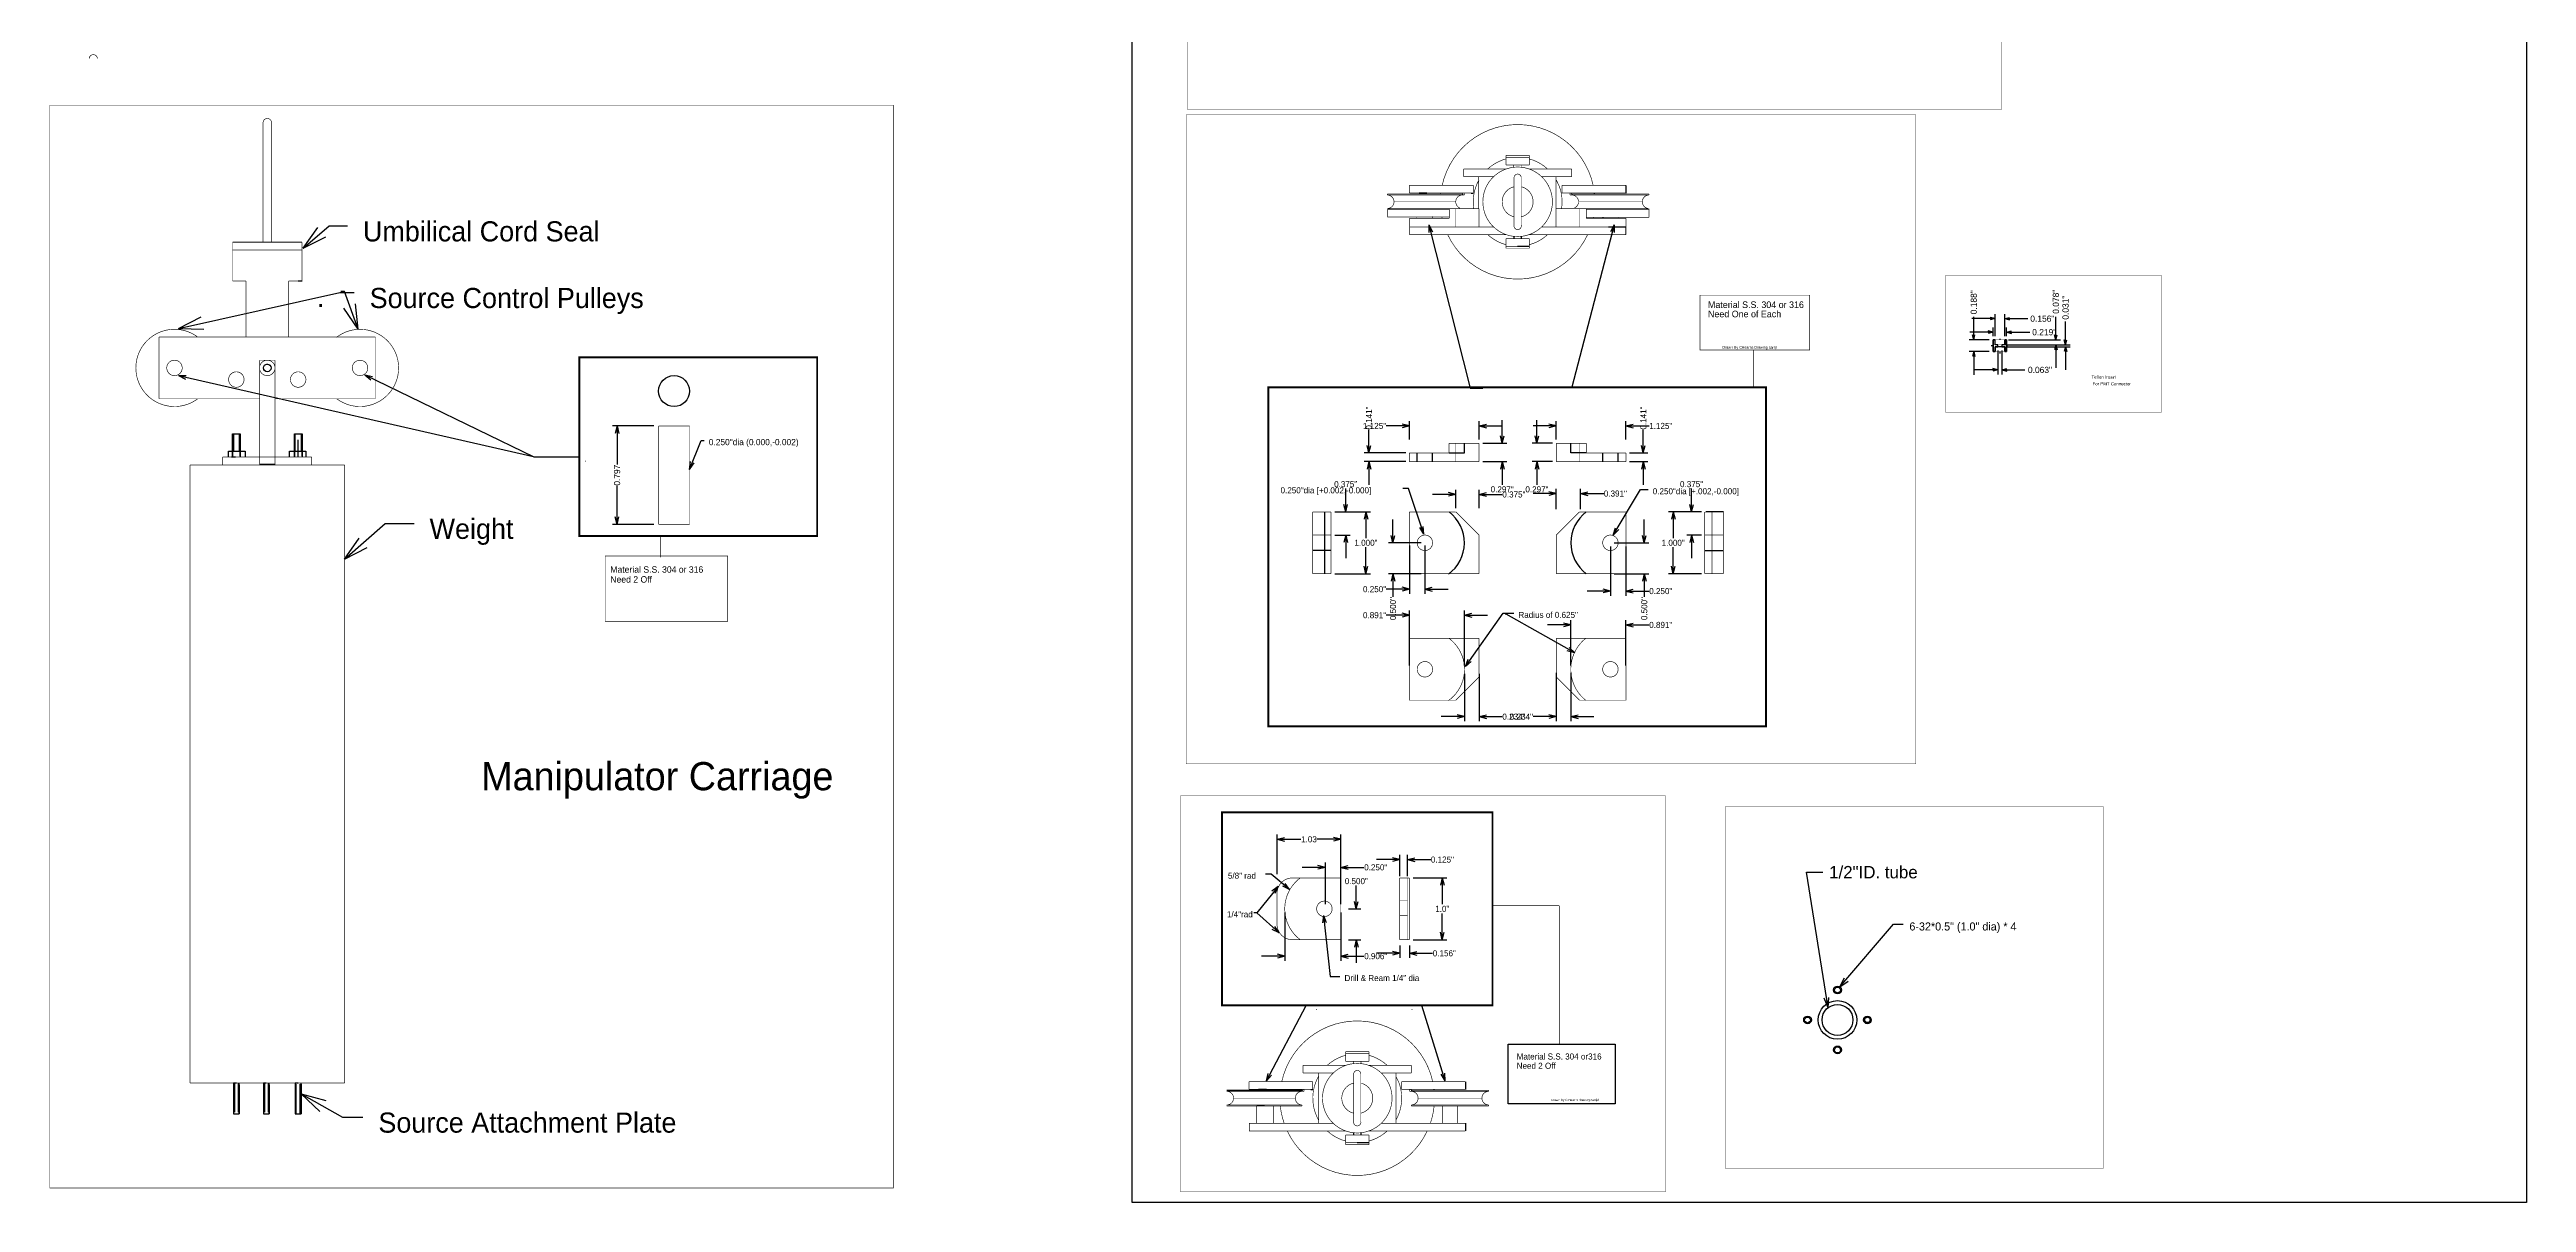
# Model space of a CAD drawing. Extents: x 6.1 to 72.1, y 39.6 to 86.4.
# Drawn here: x 32.06 to 72.11, y 39.89 to 58.54 of the extents above; entities that cross this region are included whole.
import ezdxf
from ezdxf.enums import TextEntityAlignment as Align

# ---------------------------------------------------------------- set-up
doc = ezdxf.new("R2010")
doc.units = 0
doc.linetypes.add('DOTS', pattern=[0])
doc.layers.add('LAYER01', color=7, linetype='CONTINUOUS')

# ---------------------------------------------------------------- blocks, each defined once
blk = doc.blocks.new('OPENARROW')
at = {"layer": 'LAYER01', "color": 0, "linetype": 'CONTINUOUS'}
for q in [(2, 0.5), (2, -0.5)]:
    blk.add_line((0, 0), q, dxfattribs=at)

msp = doc.modelspace()

# ---------------------------------------------------------------- linework, layer by layer
at = {"layer": 'LAYER01', "color": 0, "linetype": 'CONTINUOUS'}
for p, q in [((54.328, 56.219), (54.203, 56.219)), ((54.906, 56.203), (54.906, 56.189)), ((55.047, 56.219), (55.078, 56.219)), ((56.672, 56.203), (56.672, 56.188)), ((57.547, 56.344), (57.547, 56.219)), ((57.172, 55.828), (57.172, 55.812)), ((55.734, 55.516), (55.734, 55.484)), ((55.797, 55.359), (55.984, 55.359)), ((55.859, 55.484), (55.859, 55.516)), ((57.266, 55.672), (57.547, 55.672)), ((36.078, 54.797), (36.141, 54.797)), ((63.516, 54.188), (63.141, 54.188)), ((63.172, 53.844), (63.172, 54.219)), ((63.516, 53.904), (63.516, 54.263)), ((63.672, 53.904), (63.672, 54.263)), ((63.672, 54.188), (64.047, 54.188)), ((64.5, 53.844), (64.5, 54.219)), ((64.656, 53.766), (64.656, 54.141)), ((63.424, 53.844), (63.097, 53.844)), ((63.484, 53.969), (63.109, 53.969)), ((63.484, 53.75), (63.453, 53.75)), ((63.484, 53.904), (63.484, 54.044)), ((63.484, 53.844), (63.516, 53.844)), ((63.484, 53.656), (63.484, 53.844)), ((63.672, 53.734), (63.516, 53.734)), ((63.516, 53.734), (63.516, 53.656)), ((63.562, 53.674), (63.562, 53.284)), ((63.594, 53.859), (63.594, 53.844)), ((63.625, 53.674), (63.625, 53.284)), ((63.672, 53.766), (63.672, 53.844)), ((63.672, 53.844), (63.703, 53.844)), ((63.672, 53.656), (63.672, 53.734)), ((63.703, 53.904), (63.703, 54.044)), ((63.703, 53.969), (64.078, 53.969)), ((63.703, 53.844), (63.703, 53.656)), ((63.719, 53.75), (63.703, 53.75)), ((63.716, 53.766), (64.731, 53.766)), ((63.716, 53.734), (64.731, 53.734)), ((63.732, 53.844), (64.575, 53.844)), ((63.732, 53.766), (64.575, 53.766)), ((64.5, 53.766), (64.5, 53.391)), ((64.656, 53.734), (64.656, 53.359)), ((63.424, 53.656), (63.097, 53.656)), ((63.172, 53.656), (63.172, 53.281)), ((63.562, 53.359), (63.188, 53.359)), ((63.516, 53.656), (63.484, 53.656)), ((63.594, 53.656), (63.594, 53.625)), ((63.625, 53.359), (64, 53.359)), ((63.703, 53.656), (63.672, 53.656)), ((54.047, 52.232), (54.047, 52.528)), ((55.172, 52.232), (55.172, 52.528)), ((55.547, 52.172), (55.547, 52.547)), ((56.109, 52.172), (56.109, 52.547)), ((56.422, 52.232), (56.422, 52.528)), ((57.547, 52.232), (57.547, 52.528)), ((35.016, 52.042), (35.016, 52.323)), ((35.016, 51.963), (35.016, 52.323)), ((35.016, 52.323), (35.141, 52.323)), ((35.031, 52.323), (35.031, 52.042)), ((35.125, 52.323), (35.125, 52.042)), ((35.141, 52.323), (35.141, 52.042)), ((35.141, 51.963), (35.141, 52.323)), ((36.016, 52.323), (36.141, 52.323)), ((36.016, 51.963), (36.016, 52.323)), ((36.016, 51.948), (36.016, 52.323)), ((36.031, 52.042), (36.031, 52.323)), ((36.078, 51.948), (36.078, 52.229)), ((36.125, 52.323), (36.125, 52.042)), ((36.141, 52.323), (36.141, 51.948)), ((36.141, 52.323), (36.141, 51.948)), ((36.141, 51.963), (36.141, 52.323)), ((41.831, 52.453), (41.159, 52.453)), ((41.234, 52.453), (41.234, 51.827)), ((53.391, 52.016), (53.391, 52.391)), ((54.047, 52.453), (53.672, 52.453)), ((55.172, 52.453), (55.547, 52.453)), ((55.232, 52.172), (55.622, 52.172)), ((56.362, 52.172), (56.034, 52.172)), ((56.422, 52.453), (56.047, 52.453)), ((57.547, 52.453), (57.922, 52.453)), ((57.828, 52.016), (57.828, 52.391)), ((34.953, 51.948), (34.953, 52.042)), ((34.953, 52.042), (35.219, 52.042)), ((34.953, 51.948), (34.953, 52.042)), ((35.063, 51.948), (35, 51.948)), ((35.016, 52.042), (35.016, 51.948)), ((35.141, 52.042), (35.141, 51.948)), ((35.219, 52.042), (35.219, 51.948)), ((35.578, 51.828), (35.453, 51.828)), ((35.703, 51.828), (35.578, 51.828)), ((35.938, 52.042), (36.203, 52.042)), ((35.938, 51.948), (35.938, 52.042)), ((35.938, 51.948), (35.938, 52.042)), ((36.016, 52.042), (36.016, 51.948)), ((36.203, 52.042), (36.203, 51.948)), ((53.987, 52.016), (53.316, 52.016)), ((53.987, 51.875), (53.316, 51.875)), ((53.391, 51.875), (53.391, 51.5)), ((55.232, 51.875), (55.622, 51.875)), ((55.547, 51.875), (55.547, 51.5)), ((56.362, 51.875), (56.034, 51.875)), ((56.109, 51.875), (56.109, 51.5)), ((57.607, 52.016), (57.903, 52.016)), ((57.607, 51.875), (57.903, 51.875)), ((57.828, 51.875), (57.828, 51.5)), ((41.234, 50.859), (41.234, 51.486)), ((53.016, 51.062), (53.016, 51.438)), ((54.797, 51.344), (54.422, 51.344)), ((54.797, 51.123), (54.797, 51.419)), ((55.172, 51.123), (55.172, 51.419)), ((55.172, 51.344), (55.547, 51.344)), ((56.422, 51.359), (56.047, 51.359)), ((56.422, 51.107), (56.422, 51.434)), ((56.812, 51.107), (56.812, 51.434)), ((56.812, 51.359), (57.188, 51.359)), ((58.609, 51.062), (58.609, 51.438)), ((52.841, 51.062), (53.419, 51.062)), ((52.841, 51.062), (53.091, 51.062)), ((53.344, 51.062), (53.344, 50.636)), ((53.781, 50.562), (53.781, 50.938)), ((57.844, 50.562), (57.844, 50.938)), ((58.768, 51.062), (58.237, 51.062)), ((58.312, 51.062), (58.312, 50.636)), ((58.768, 51.062), (58.534, 51.062)), ((59.125, 51.062), (58.844, 51.062)), ((41.831, 50.859), (41.159, 50.859)), ((52.841, 50.688), (53.091, 50.688)), ((53.016, 50.688), (53.016, 50.312)), ((53.344, 50.062), (53.344, 50.489)), ((54.237, 50.562), (53.706, 50.562)), ((54.047, 50.518), (54.047, 49.737)), ((54.297, 50.518), (54.297, 49.737)), ((57.297, 50.502), (57.297, 49.706)), ((57.357, 50.562), (57.919, 50.562)), ((57.547, 50.502), (57.547, 49.706)), ((58.312, 50.062), (58.312, 50.489)), ((58.768, 50.688), (58.534, 50.688)), ((58.609, 50.688), (58.609, 50.312)), ((52.841, 50.062), (53.419, 50.062)), ((54.047, 49.812), (53.672, 49.812)), ((54.237, 50.062), (53.706, 50.062)), ((53.781, 50.062), (53.781, 49.688)), ((54.297, 49.812), (54.672, 49.812)), ((57.297, 49.781), (56.922, 49.781)), ((57.357, 50.062), (57.919, 50.062)), ((57.547, 49.781), (57.922, 49.781)), ((57.844, 50.062), (57.844, 49.688)), ((58.768, 50.062), (58.237, 50.062)), ((54.047, 49.391), (53.672, 49.391)), ((54.047, 48.576), (54.047, 49.466)), ((54.938, 48.576), (54.938, 49.466)), ((54.938, 49.391), (55.312, 49.391)), ((56.656, 48.576), (56.656, 49.309)), ((57.547, 48.576), (57.547, 49.309)), ((56.656, 49.234), (56.281, 49.234)), ((57.547, 49.234), (57.922, 49.234)), ((54.938, 48.44), (54.938, 47.675)), ((55.172, 48.44), (55.172, 47.675)), ((56.422, 48.456), (56.422, 47.675)), ((56.656, 48.456), (56.656, 47.675)), ((54.938, 47.75), (54.562, 47.75)), ((55.172, 47.75), (55.547, 47.75)), ((56.422, 47.75), (56.047, 47.75)), ((56.656, 47.75), (57.031, 47.75)), ((51.906, 45.201), (51.906, 45.841)), ((51.906, 45.766), (52.293, 45.766)), ((52.938, 45.766), (52.551, 45.766)), ((52.938, 45.201), (52.938, 45.841)), ((52.688, 45.312), (52.312, 45.312)), ((52.688, 44.716), (52.688, 45.388)), ((52.938, 44.716), (52.938, 45.388)), ((52.938, 45.312), (53.312, 45.312)), ((53.891, 45.438), (53.516, 45.438)), ((53.891, 45.169), (53.891, 45.513)), ((54.016, 45.169), (54.016, 45.513)), ((54.016, 45.438), (54.391, 45.438)), ((53.188, 44.641), (53.188, 45.016)), ((54.107, 45.141), (54.653, 45.141)), ((54.578, 45.141), (54.578, 44.714)), ((52.031, 44.581), (52.031, 43.8)), ((52.938, 44.581), (52.938, 43.8)), ((53.06, 44.641), (53.263, 44.641)), ((54.578, 44.141), (54.578, 44.567)), ((53.06, 44.141), (53.263, 44.141)), ((53.188, 44.141), (53.188, 43.766)), ((54.107, 44.141), (54.653, 44.141)), ((52.031, 43.875), (51.656, 43.875)), ((52.938, 43.875), (53.312, 43.875)), ((53.891, 43.922), (53.516, 43.922)), ((53.891, 44.049), (53.891, 43.847)), ((54.047, 44.049), (54.047, 43.847)), ((54.047, 43.922), (54.422, 43.922)), ((35.031, 41.823), (35.031, 41.323)), ((35.078, 41.823), (35.031, 41.823)), ((35.125, 41.323), (35.125, 41.823)), ((35.516, 41.823), (35.516, 41.323)), ((35.563, 41.823), (35.516, 41.823)), ((35.609, 41.323), (35.609, 41.823)), ((36.031, 41.823), (36.031, 41.323)), ((36.078, 41.823), (36.031, 41.823)), ((36.125, 41.323), (36.125, 41.823)), ((52.312, 41.703), (51.094, 41.703)), ((51.734, 41.719), (51.609, 41.719)), ((51.688, 41.703), (52.312, 41.703)), ((52.312, 41.703), (52.312, 41.689)), ((52.453, 41.719), (52.484, 41.719)), ((54.078, 41.703), (54.078, 41.688)), ((54.953, 41.844), (54.953, 41.719)), ((35.031, 41.323), (35.125, 41.323)), ((35.516, 41.323), (35.609, 41.323)), ((36.031, 41.323), (36.125, 41.323)), ((51.703, 41.453), (51.578, 41.453)), ((53.141, 41.016), (53.141, 40.984)), ((53.203, 40.859), (53.391, 40.859)), ((53.266, 40.984), (53.266, 41.016)), ((54.953, 41.172), (54.953, 41.047))]:
    msp.add_line(p, q, dxfattribs=at)
at = {"layer": 'LAYER01', "color": 0, "linetype": 'DOTS'}
for p, q in [((54.938, 52.016), (54.938, 52.172)), ((56.656, 52.016), (56.656, 52.172)), ((54.172, 51.875), (54.172, 52.016)), ((54.422, 51.875), (54.422, 52.016)), ((54.688, 52.016), (54.938, 52.016)), ((56.906, 52.016), (56.656, 52.016)), ((57.172, 51.875), (57.172, 52.016)), ((57.422, 51.875), (57.422, 52.016)), ((52.672, 51.062), (52.672, 50.062)), ((52.781, 50.438), (52.484, 50.438)), ((58.828, 50.438), (59.125, 50.438)), ((35.047, 41.823), (35.047, 41.354)), ((35.109, 41.823), (35.109, 41.354)), ((35.125, 41.354), (35.125, 41.823)), ((35.125, 41.792), (35.125, 41.323)), ((35.531, 41.823), (35.531, 41.354)), ((35.594, 41.823), (35.594, 41.354)), ((35.609, 41.354), (35.609, 41.823)), ((35.609, 41.792), (35.609, 41.323)), ((36.031, 41.807), (36.031, 41.338)), ((36.047, 41.323), (36.047, 41.807)), ((36.109, 41.323), (36.109, 41.807)), ((36.125, 41.807), (36.125, 41.323))]:
    msp.add_line(p, q, dxfattribs=at)
at = {"layer": 'LAYER01', "color": 0, "linetype": 'CONTINUOUS'}
for points in [[(49.562, 86.359), (72.109, 86.359), (72.109, 39.891), (49.562, 39.891)], [(63.562, 53.766), (63.516, 53.766), (63.516, 53.844), (63.484, 53.844), (63.484, 53.656), (63.516, 53.656), (63.516, 53.734), (63.562, 53.734)], [(63.703, 53.844), (63.672, 53.844), (63.672, 53.766), (63.625, 53.766), (63.625, 53.734), (63.672, 53.734), (63.672, 53.656), (63.703, 53.656)], [(55.641, 42.453), (57.375, 42.453), (57.375, 41.484), (55.641, 41.484)]]:
    msp.add_lwpolyline(points, close=True, dxfattribs=at)
for points, const_width in [([(50.453, 75.812), (63.625, 75.812), (63.625, 57.578), (50.453, 57.578)], 0.005), ([(32.062, 57.641), (45.703, 57.641), (45.703, 40.125), (32.062, 40.125)], 0.01), ([(50.438, 57.484), (62.234, 57.484), (62.234, 46.984), (50.438, 46.984)], 0.005), ([(62.719, 54.891), (66.203, 54.891), (66.203, 52.672), (62.719, 52.672)], 0.005), ([(40.625, 53.562), (44.469, 53.562), (44.469, 50.672), (40.625, 50.672)], 0.03), ([(41.042, 50.349), (43.021, 50.349), (43.021, 49.292), (41.042, 49.292)], 0.01), ([(50.344, 46.469), (58.188, 46.469), (58.188, 40.062), (50.344, 40.062)], 0.005), ([(51.017, 46.202), (55.39, 46.202), (55.39, 43.079), (51.017, 43.079)], 0.03), ([(59.156, 46.297), (65.266, 46.297), (65.266, 40.438), (59.156, 40.438)], 0.005)]:
    msp.add_lwpolyline(points, close=True, dxfattribs=dict(at, const_width=const_width))
at = {"layer": 'LAYER01', "color": 0, "linetype": 'CONTINUOUS', "const_width": 0.01}
for points in [[(32.833, 58.391, 1), (32.698, 58.391, 1)], [(35.646, 57.359, 1), (35.511, 57.359, 1)], [(57.018, 56.344, 0.805527), (54.576, 56.344, 0.805527)], [(56.359, 56.078, 1), (55.234, 56.078, 1), (56.359, 56.078, 1)], [(55.608, 56.772, 0.119659), (55.311, 56.608, 0.119659)], [(55.854, 56.469, 1), (55.739, 56.469, 1)], [(56.281, 56.609, 0.118811), (55.986, 56.772, 0.118811)], [(53.688, 55.969, 1), (53.688, 56.188, 1)], [(54.555, 56.22, 0.003442), (54.553, 56.203, 0.003442)], [(54.555, 56.22, 0.00344), (54.553, 56.203, 0.00344)], [(54.906, 56.189, 0.81559), (54.863, 55.977, 0.81559)], [(54.938, 56.203, 1), (54.906, 56.203, 1), (54.938, 56.203, 1)], [(55.172, 56.433, 0.16924), (55.087, 55.968, 0.16924)], [(55.732, 56.32, 0.774508), (55.736, 55.836, 0.774508)], [(55.858, 55.836, 0.774508), (55.861, 56.32, 0.774508)], [(56.507, 55.968, 0.133487), (56.465, 56.342, 0.133487)], [(56.672, 56.203, 1), (56.641, 56.203, 1), (56.672, 56.203, 1)], [(57.922, 56.188, 1), (57.922, 55.969, 1)], [(54.572, 55.827, 0.003068), (54.576, 55.812, 0.003068)], [(55.738, 55.688, 1.130655), (55.854, 55.702, 1.130655)], [(57.018, 55.812, 0.003068), (57.021, 55.827, 0.003068)], [(54.667, 55.544, 0.633668), (56.927, 55.544, 0.633668)], [(55.314, 55.546, 0.118714), (55.609, 55.384, 0.118714)], [(55.985, 55.384, 0.119185), (56.281, 55.547, 0.119185)], [(34.453, 53.891, 2), (34.453, 52.891, 2)], [(36.703, 52.891, 2.024873), (36.693, 53.883, 2.024873)], [(34.203, 53.391, 1), (33.953, 53.391, 1), (34.203, 53.391, 1)], [(35.203, 53.203, 1), (34.953, 53.203, 1), (35.203, 53.203, 1)], [(35.703, 53.391, 1), (35.453, 53.391, 1), (35.703, 53.391, 1)], [(35.641, 53.391, 1), (35.516, 53.391, 1), (35.641, 53.391, 1)], [(36.203, 53.203, 1), (35.953, 53.203, 1), (36.203, 53.203, 1)], [(37.203, 53.391, 1), (36.953, 53.391, 1), (37.203, 53.391, 1)], [(54.422, 50.562, 1), (54.172, 50.562, 1), (54.422, 50.562, 1)], [(57.422, 50.562, 1), (57.172, 50.562, 1), (57.422, 50.562, 1)], [(54.677, 48.008, 0.506361), (54.688, 49.016, 0.506361)], [(56.893, 49.013, 0.481845), (56.902, 48.011, 0.481845)], [(54.422, 48.516, 1), (54.172, 48.516, 1), (54.422, 48.516, 1)], [(57.422, 48.516, 1), (57.172, 48.516, 1), (57.422, 48.516, 1)], [(52.156, 45.141, 0.414214), (51.906, 44.891, 0.414214)], [(52.281, 45.141, 0.5), (52.281, 44.141, 0.5)], [(52.797, 44.641, 1), (52.547, 44.641, 1), (52.797, 44.641, 1)], [(51.906, 44.391, 0.414214), (52.156, 44.141, 0.414214)], [(54.424, 41.844, 0.805527), (51.982, 41.844, 0.805527)], [(53.766, 41.578, 1), (52.641, 41.578, 1), (53.766, 41.578, 1)], [(53.014, 42.272, 0.119659), (52.717, 42.108, 0.119659)], [(53.687, 42.109, 0.118811), (53.392, 42.272, 0.118811)], [(51.094, 41.469, 1), (51.094, 41.688, 1)], [(51.961, 41.72, 0.003442), (51.959, 41.703, 0.003442)], [(51.961, 41.72, 0.00344), (51.959, 41.703, 0.00344)], [(52.312, 41.689, 1), (52.312, 41.468, 1)], [(52.344, 41.703, 1), (52.312, 41.703, 1), (52.344, 41.703, 1)], [(52.578, 41.933, 0.265174), (52.58, 41.221, 0.265174)], [(53.139, 41.82, 0.774508), (53.142, 41.336, 0.774508)], [(53.261, 41.969, 1), (53.146, 41.969, 1)], [(53.264, 41.336, 0.774508), (53.268, 41.82, 0.774508)], [(53.826, 41.22, 0.228435), (53.872, 41.842, 0.228435)], [(54.078, 41.703, 1), (54.047, 41.703, 1), (54.078, 41.703, 1)], [(54.078, 41.469, 1), (54.078, 41.688, 1)], [(55.328, 41.688, 1), (55.328, 41.469, 1)], [(51.959, 41.452, 0.057238), (52.02, 41.174, 0.057238)], [(54.386, 41.174, 0.057552), (54.447, 41.454, 0.057552)], [(52.073, 41.044, 0.633668), (54.333, 41.044, 0.633668)], [(52.72, 41.046, 0.118714), (53.015, 40.884, 0.118714)], [(53.145, 41.188, 1.130655), (53.26, 41.202, 1.130655)], [(53.391, 40.884, 0.119185), (53.687, 41.047, 0.119185)]]:
    msp.add_lwpolyline(points, format="xyb", dxfattribs=at)
at = {"layer": 'LAYER01', "color": 0, "linetype": 'CONTINUOUS'}
for points, const_width in [([(35.511, 55.422), (35.511, 57.359)], 0.01), ([(35.646, 57.359), (35.646, 55.422)], 0.01), ([(54.922, 56.609), (55.172, 56.609)], 0.01), ([(54.922, 56.484), (54.922, 56.609)], 0.01), ([(55.172, 56.484), (54.922, 56.484)], 0.01), ([(55.609, 56.609), (55.156, 56.609)], 0.01), ([(55.156, 56.484), (55.406, 56.484)], 0.01), ([(55.167, 55.969), (55.167, 56.484)], 0.01), ([(55.609, 56.828), (55.984, 56.828)], 0.01), ([(55.609, 56.797), (55.609, 56.828)], 0.01), ([(55.984, 56.797), (55.609, 56.797)], 0.01), ([(55.609, 56.797), (55.609, 56.672)], 0.01), ([(55.609, 56.672), (55.984, 56.672)], 0.01), ([(55.734, 56.641), (55.734, 56.672)], 0.01), ([(55.739, 56.469), (55.739, 55.688)], 0.01), ([(55.797, 56.672), (55.984, 56.672)], 0.01), ([(55.854, 56.469), (55.854, 55.688)], 0.01), ([(55.859, 56.641), (55.859, 56.672)], 0.01), ([(55.984, 56.828), (55.984, 56.797)], 0.01), ([(55.984, 56.672), (55.984, 56.797)], 0.01), ([(56.672, 56.609), (55.984, 56.609)], 0.01), ([(55.984, 56.609), (56.438, 56.609)], 0.01), ([(56.188, 56.484), (56.672, 56.484)], 0.01), ([(56.417, 55.969), (56.417, 56.484)], 0.01), ([(56.672, 56.484), (56.672, 56.609)], 0.01), ([(54.906, 56.203), (53.688, 56.203)], 0.01), ([(53.688, 56.203), (53.688, 56.188)], 0.01), ([(54.906, 56.189), (53.688, 56.189)], 0.01), ([(54.796, 56.078), (53.797, 56.078)], 0.01), ([(53.797, 56.078), (54.297, 56.078)], 0.01), ([(54.188, 56.344), (54.047, 56.344)], 0.01), ([(54.047, 56.344), (54.047, 56.219)], 0.01), ([(54.281, 56.219), (54.047, 56.219)], 0.01), ([(54.297, 56.219), (54.156, 56.219)], 0.01), ([(55.078, 56.344), (54.188, 56.344)], 0.01), ([(54.188, 56.219), (55.047, 56.219)], 0.01), ([(54.938, 56.219), (55.078, 56.219)], 0.01), ([(55.078, 56.219), (55.078, 56.344)], 0.01), ([(56.465, 56.342), (56.422, 56.429)], 0.01), ([(57.406, 56.344), (56.516, 56.344)], 0.01), ([(56.516, 56.219), (56.516, 56.344)], 0.01), ([(56.516, 56.219), (57.406, 56.219)], 0.01), ([(56.703, 56.203), (56.672, 56.203)], 0.01), ([(56.672, 56.188), (57.922, 56.188)], 0.01), ([(57.922, 56.203), (56.703, 56.203)], 0.01), ([(57.812, 56.078), (56.781, 56.078)], 0.01), ([(57.297, 56.219), (57.547, 56.219)], 0.01), ([(57.406, 56.344), (57.547, 56.344)], 0.01), ([(57.547, 56.219), (57.547, 56.344)], 0.01), ([(57.922, 56.203), (57.922, 56.189)], 0.01), ([(53.688, 55.969), (54.688, 55.969)], 0.01), ([(53.688, 55.953), (54.688, 55.953)], 0.01), ([(53.688, 55.833), (54.688, 55.833)], 0.01), ([(53.693, 55.969), (53.693, 55.953)], 0.01), ([(53.693, 55.953), (53.693, 55.828)], 0.01), ([(54.688, 55.812), (54.047, 55.812)], 0.01), ([(54.406, 55.672), (54.047, 55.672)], 0.01), ([(54.052, 55.812), (54.052, 55.672)], 0.01), ([(54.052, 55.672), (54.052, 55.547)], 0.01), ([(54.167, 55.812), (54.167, 55.828)], 0.01), ([(54.417, 55.812), (54.417, 55.844)], 0.01), ([(54.693, 55.969), (54.693, 55.812)], 0.01), ([(54.693, 55.969), (54.693, 55.812)], 0.01), ([(54.797, 55.969), (54.797, 55.672)], 0.01), ([(55.172, 55.672), (55.172, 55.969)], 0.01), ([(56.188, 55.672), (57.281, 55.672)], 0.01), ([(56.417, 55.672), (56.417, 55.969)], 0.01), ([(56.422, 55.969), (56.906, 55.969)], 0.01), ([(57.547, 55.672), (56.422, 55.672)], 0.01), ([(56.797, 55.969), (56.797, 55.672)], 0.01), ([(56.906, 55.812), (56.906, 55.969)], 0.01), ([(56.906, 55.969), (57.906, 55.969)], 0.01), ([(56.906, 55.953), (57.922, 55.953)], 0.01), ([(57.922, 55.828), (56.906, 55.828)], 0.01), ([(57.547, 55.812), (56.906, 55.812)], 0.01), ([(57.172, 55.828), (57.172, 55.812)], 0.01), ([(57.422, 55.828), (57.422, 55.812)], 0.01), ([(57.542, 55.547), (57.542, 55.672)], 0.01), ([(57.547, 55.672), (57.547, 55.812)], 0.01), ([(57.547, 55.672), (57.547, 55.547)], 0.01), ([(57.922, 55.968), (57.922, 55.953)], 0.01), ([(57.922, 55.953), (57.922, 55.828)], 0.01), ([(35.016, 55.427), (36.141, 55.427)], 0.01), ([(35.016, 55.427), (35.516, 55.427)], 0.01), ([(36.141, 55.422), (35.016, 55.422)], 0.01), ([(35.016, 55.422), (35.016, 55.297)], 0.01), ([(35.016, 55.297), (36.141, 55.297)], 0.01), ([(35.016, 54.797), (35.016, 55.297)], 0.01), ([(36.141, 55.297), (36.141, 55.422)], 0.01), ([(36.141, 54.797), (36.141, 55.297)], 0.01), ([(54.375, 55.547), (54.047, 55.547)], 0.01), ([(54.531, 55.547), (54.312, 55.547)], 0.01), ([(54.531, 55.547), (55.609, 55.547)], 0.01), ([(55.984, 55.484), (55.609, 55.484)], 0.01), ([(55.609, 55.484), (55.609, 55.359)], 0.01), ([(55.609, 55.359), (55.984, 55.359)], 0.01), ([(55.609, 55.359), (55.609, 55.328)], 0.01), ([(55.609, 55.328), (55.984, 55.328)], 0.01), ([(55.984, 55.547), (57.328, 55.547)], 0.01), ([(55.984, 55.359), (55.984, 55.484)], 0.01), ([(55.984, 55.328), (55.984, 55.359)], 0.01), ([(35.016, 54.797), (35.234, 54.797)], 0.01), ([(35.234, 54.797), (35.234, 53.891)], 0.01), ([(35.922, 54.797), (36.141, 54.797)], 0.01), ([(35.922, 54.797), (35.922, 53.891)], 0.01), ([(33.828, 53.891), (37.328, 53.891)], 0.01), ([(33.828, 53.891), (33.828, 52.891)], 0.01), ([(37.328, 53.891), (37.328, 52.891)], 0.01), ([(59.614, 53.688), (59.614, 53.078)], 0.01), ([(63.484, 53.844), (63.703, 53.844)], 0.005), ([(63.484, 53.844), (63.484, 53.656)], 0.005), ([(63.516, 53.766), (63.516, 53.844)], 0.005), ([(63.516, 53.766), (63.672, 53.766)], 0.005), ([(63.516, 53.766), (63.672, 53.766)], 0.005), ([(63.516, 53.734), (63.516, 53.656)], 0.005), ([(63.672, 53.734), (63.516, 53.734)], 0.005), ([(63.562, 53.766), (63.562, 53.734)], 0.005), ([(63.625, 53.766), (63.625, 53.734)], 0.005), ([(63.672, 53.844), (63.672, 53.766)], 0.005), ([(63.672, 53.734), (63.672, 53.656)], 0.005), ([(63.703, 53.844), (63.703, 53.656)], 0.005), ([(35.453, 53.391), (35.453, 53.516)], 0.01), ([(35.453, 53.516), (35.703, 53.516)], 0.01), ([(35.453, 51.828), (35.453, 53.391)], 0.01), ([(35.703, 53.516), (35.703, 51.828)], 0.01), ([(63.703, 53.656), (63.484, 53.656)], 0.005), ([(35.453, 52.891), (33.828, 52.891)], 0.01), ([(37.328, 52.891), (35.703, 52.891)], 0.01), ([(41.906, 50.859), (41.906, 52.453)], 0.01), ([(41.906, 52.453), (42.406, 52.453)], 0.01), ([(42.406, 52.453), (42.406, 50.859)], 0.01), ([(55.172, 52.172), (54.688, 52.172)], 0.01), ([(54.688, 52.016), (54.688, 52.172)], 0.01), ([(54.797, 52.172), (54.797, 51.875)], 0.01), ([(55.172, 51.875), (55.172, 52.172)], 0.01), ([(56.422, 52.172), (56.906, 52.172)], 0.01), ([(56.422, 52.172), (56.422, 51.875)], 0.01), ([(56.797, 52.172), (56.797, 51.875)], 0.01), ([(56.906, 52.016), (56.906, 52.172)], 0.01), ([(34.328, 51.822), (36.828, 51.822)], 0.01), ([(34.328, 51.822), (34.328, 46.447)], 0.01), ([(34.328, 41.823), (34.328, 51.76)], 0.01), ([(35.578, 51.948), (34.859, 51.948)], 0.01), ([(34.859, 51.948), (34.859, 51.823)], 0.01), ([(36.203, 51.948), (34.953, 51.948)], 0.01), ([(35.578, 51.948), (36.297, 51.948)], 0.01), ([(36.297, 51.948), (36.297, 51.823)], 0.01), ([(36.828, 51.822), (36.828, 46.869)], 0.01), ([(36.828, 51.822), (36.828, 41.823)], 0.01), ([(54.688, 52.016), (54.047, 52.016)], 0.01), ([(54.047, 51.875), (54.047, 52.016)], 0.01), ([(55.172, 51.875), (54.047, 51.875)], 0.01), ([(57.547, 51.875), (56.422, 51.875)], 0.01), ([(57.547, 52.016), (56.906, 52.016)], 0.01), ([(57.547, 51.875), (57.547, 52.016)], 0.01), ([(52.484, 50.062), (52.484, 51.062)], 0.01), ([(52.484, 51.062), (52.781, 51.062)], 0.01), ([(52.781, 51.062), (52.5, 51.062)], 0.01), ([(52.781, 51.062), (52.781, 50.062)], 0.01), ([(54.047, 51.062), (54.047, 50.062)], 0.01), ([(54.797, 51.062), (54.047, 51.062)], 0.01), ([(55.172, 50.688), (54.797, 51.062)], 0.01), ([(56.422, 50.688), (56.797, 51.062)], 0.01), ([(56.797, 51.062), (57.547, 51.062)], 0.01), ([(57.547, 51.062), (57.547, 50.062)], 0.01), ([(58.823, 50.062), (58.823, 51.062)], 0.01), ([(58.828, 51.062), (59.125, 51.062)], 0.01), ([(58.938, 51.062), (58.938, 50.062)], 0.01), ([(59.125, 51.062), (59.125, 50.062)], 0.01), ([(42.406, 50.859), (41.906, 50.859)], 0.01), ([(41.932, 50.328), (41.932, 50.656)], 0.01), ([(52.484, 50.688), (52.781, 50.688)], 0.01), ([(52.484, 50.688), (52.484, 50.062)], 0.01), ([(55.172, 50.062), (55.172, 50.688)], 0.01), ([(56.422, 50.688), (56.422, 50.062)], 0.01), ([(58.828, 50.688), (59.125, 50.688)], 0.01), ([(52.781, 50.062), (52.484, 50.062)], 0.01), ([(54.047, 50.062), (55.172, 50.062)], 0.01), ([(57.547, 50.062), (56.422, 50.062)], 0.01), ([(59.125, 50.062), (58.828, 50.062)], 0.01), ([(55.172, 49.016), (54.047, 49.016)], 0.01), ([(54.047, 49.016), (54.047, 48.016)], 0.01), ([(55.172, 48.391), (55.172, 49.016)], 0.01), ([(57.547, 49.016), (56.422, 49.016)], 0.01), ([(56.422, 49.016), (56.422, 48.391)], 0.01), ([(57.547, 49.016), (57.547, 48.016)], 0.01), ([(54.797, 48.016), (55.172, 48.391)], 0.01), ([(56.422, 48.391), (56.797, 48.016)], 0.01), ([(54.047, 48.016), (54.797, 48.016)], 0.01), ([(56.797, 48.016), (57.547, 48.016)], 0.01), ([(51.906, 44.922), (51.906, 44.359)], 0.01), ([(52.938, 45.141), (52.141, 45.141)], 0.01), ([(52.938, 44.141), (52.938, 45.141)], 0.01), ([(52.938, 45.078), (52.938, 44.828)], 0.01), ([(52.938, 45.078), (52.938, 44.656)], 0.01), ([(54.016, 45.141), (53.891, 45.141)], 0.01), ([(53.891, 45.141), (53.891, 44.141)], 0.01), ([(54.016, 45.141), (54.047, 45.141)], 0.01), ([(54.016, 44.141), (54.016, 45.141)], 0.01), ([(54.047, 45.141), (54.047, 44.141)], 0.01), ([(53.891, 44.781), (54.016, 44.781)], 0.01), ([(53.891, 44.531), (54.016, 44.531)], 0.01), ([(55.406, 44.693), (56.469, 44.693)], 0.01), ([(56.474, 44.688), (56.474, 42.453)], 0.01), ([(52.125, 44.141), (52.938, 44.141)], 0.01), ([(53.891, 44.141), (54.016, 44.141)], 0.01), ([(54.047, 44.141), (54.016, 44.141)], 0.01), ([(52.328, 42.109), (52.578, 42.109)], 0.01), ([(52.328, 41.984), (52.328, 42.109)], 0.01), ([(53.016, 42.109), (52.562, 42.109)], 0.01), ([(53.016, 42.297), (53.016, 42.328)], 0.01), ([(53.016, 42.328), (53.391, 42.328)], 0.01), ([(53.016, 42.297), (53.016, 42.172)], 0.01), ([(53.391, 42.297), (53.016, 42.297)], 0.01), ([(53.016, 42.172), (53.391, 42.172)], 0.01), ([(53.141, 42.141), (53.141, 42.172)], 0.01), ([(53.203, 42.172), (53.391, 42.172)], 0.01), ([(53.266, 42.141), (53.266, 42.172)], 0.01), ([(53.391, 42.328), (53.391, 42.297)], 0.01), ([(53.391, 42.172), (53.391, 42.297)], 0.01), ([(54.078, 42.109), (53.391, 42.109)], 0.01), ([(53.391, 42.109), (53.844, 42.109)], 0.01), ([(54.078, 41.984), (54.078, 42.109)], 0.01), ([(36.828, 41.823), (34.328, 41.823)], 0.01), ([(52.312, 41.703), (51.094, 41.703)], 0.01), ([(51.094, 41.703), (51.094, 41.688)], 0.01), ([(52.312, 41.689), (51.094, 41.689)], 0.01), ([(51.594, 41.844), (51.453, 41.844)], 0.01), ([(51.453, 41.844), (51.453, 41.719)], 0.01), ([(51.688, 41.719), (51.453, 41.719)], 0.01), ([(51.703, 41.719), (51.562, 41.719)], 0.01), ([(52.484, 41.844), (51.594, 41.844)], 0.01), ([(51.594, 41.719), (52.453, 41.719)], 0.01), ([(51.688, 41.703), (52.312, 41.703)], 0.01), ([(52.578, 41.984), (52.328, 41.984)], 0.01), ([(52.344, 41.719), (52.484, 41.719)], 0.01), ([(52.484, 41.719), (52.484, 41.844)], 0.01), ([(52.562, 41.984), (52.812, 41.984)], 0.01), ([(52.578, 41.172), (52.578, 41.984)], 0.01), ([(53.146, 41.969), (53.146, 41.188)], 0.01), ([(53.261, 41.969), (53.261, 41.188)], 0.01), ([(53.594, 41.984), (54.078, 41.984)], 0.01), ([(53.828, 41.984), (53.828, 41.172)], 0.01), ([(53.871, 41.842), (53.828, 41.929)], 0.01), ([(54.812, 41.844), (53.922, 41.844)], 0.01), ([(53.922, 41.719), (53.922, 41.844)], 0.01), ([(53.922, 41.719), (54.812, 41.719)], 0.01), ([(54.109, 41.703), (54.078, 41.703)], 0.01), ([(54.078, 41.688), (55.328, 41.688)], 0.01), ([(55.328, 41.703), (54.109, 41.703)], 0.01), ([(54.703, 41.719), (54.953, 41.719)], 0.01), ([(54.812, 41.844), (54.953, 41.844)], 0.01), ([(54.953, 41.719), (54.953, 41.844)], 0.01), ([(55.328, 41.703), (55.328, 41.689)], 0.01), ([(51.094, 41.453), (51.094, 41.469)], 0.01), ([(52.312, 41.468), (51.094, 41.468)], 0.01), ([(51.094, 41.453), (52.312, 41.453)], 0.01), ([(52.202, 41.578), (51.203, 41.578)], 0.01), ([(51.203, 41.578), (51.703, 41.578)], 0.01), ([(51.578, 41.453), (51.578, 41.203)], 0.01), ([(51.844, 41.453), (51.844, 41.203)], 0.01), ([(52.312, 41.468), (52.312, 41.453)], 0.01), ([(54.078, 41.469), (54.078, 41.453)], 0.01), ([(54.078, 41.469), (55.313, 41.469)], 0.01), ([(54.078, 41.453), (55.328, 41.453)], 0.01), ([(55.219, 41.578), (54.188, 41.578)], 0.01), ([(54.578, 41.453), (54.578, 41.203)], 0.01), ([(54.578, 41.328), (54.578, 41.172)], 0.01), ([(54.828, 41.453), (54.828, 41.203)], 0.01), ([(54.828, 41.312), (54.828, 41.172)], 0.01), ([(55.328, 41.468), (55.328, 41.453)], 0.01), ([(52.812, 41.172), (51.453, 41.172)], 0.01), ([(51.812, 41.172), (51.453, 41.172)], 0.01), ([(51.781, 41.047), (51.453, 41.047)], 0.01), ([(51.458, 41.172), (51.458, 41.047)], 0.01), ([(51.578, 41.234), (51.578, 41.172)], 0.01), ([(51.938, 41.047), (51.719, 41.047)], 0.01), ([(51.844, 41.234), (51.844, 41.172)], 0.01), ([(51.938, 41.047), (53.016, 41.047)], 0.01), ([(53.016, 40.984), (53.016, 40.859)], 0.01), ([(53.391, 40.984), (53.016, 40.984)], 0.01), ([(53.016, 40.859), (53.016, 40.828)], 0.01), ([(53.016, 40.859), (53.391, 40.859)], 0.01), ([(53.391, 41.047), (54.734, 41.047)], 0.01), ([(53.391, 40.859), (53.391, 40.984)], 0.01), ([(53.391, 40.828), (53.391, 40.859)], 0.01), ([(53.594, 41.172), (54.688, 41.172)], 0.01), ([(54.656, 41.047), (54.953, 41.047)], 0.01), ([(54.672, 41.172), (54.953, 41.172)], 0.01), ([(54.948, 41.047), (54.948, 41.172)], 0.01), ([(53.016, 40.828), (53.391, 40.828)], 0.01)]:
    msp.add_lwpolyline(points, dxfattribs=dict(at, const_width=const_width))
at = {"layer": 'LAYER01', "color": 0, "linetype": 'DOTS', "const_width": 0.01}
msp.add_lwpolyline([(56.715, 55.978, 0.81559), (56.672, 56.188, 0.81559)], format="xyb", dxfattribs=at)
at = {"layer": 'LAYER01', "color": 0, "linetype": 'CONTINUOUS'}
for points in [[(36.156, 55.328), (36.578, 55.688), (36.875, 55.688)], [(54.359, 55.703), (55.031, 53.062), (55.234, 53.062)], [(57.359, 55.703), (56.672, 53.078), (56.484, 53.078)], [(34.141, 54.031), (36.75, 54.609), (36.984, 54.609)], [(37.047, 54.016), (36.828, 54.625), (36.766, 54.625)], [(37.156, 53.281), (39.891, 51.953), (40.625, 51.953)], [(34.141, 53.266), (39.906, 51.953), (40.625, 51.953)], [(42.406, 51.75), (42.594, 52.219), (42.641, 52.219)], [(54.281, 50.703), (54.031, 51.438), (53.938, 51.438)], [(57.344, 50.688), (57.781, 51.422), (57.906, 51.422)], [(36.828, 50.297), (37.484, 50.875), (37.953, 50.875)], [(54.953, 48.562), (55.562, 49.422), (55.734, 49.422)], [(56.719, 48.781), (55.609, 49.406), (55.594, 49.406)], [(51.922, 45), (51.578, 44.578), (51.578, 44.578)], [(52.109, 44.953), (51.812, 45.203), (51.719, 45.203)], [(60.816, 43.042), (60.469, 45.234), (60.734, 45.234)], [(51.938, 44.25), (51.578, 44.578), (51.531, 44.578)], [(52.657, 44.535), (52.766, 43.547), (52.922, 43.547)], [(61.006, 43.378), (61.875, 44.391), (62.031, 44.391)], [(51.734, 41.859), (52.375, 43.078), (52.453, 43.078)], [(54.625, 41.859), (54.25, 43.078), (54.188, 43.078)], [(36.125, 41.646), (36.797, 41.271), (37.125, 41.271)]]:
    msp.add_lwpolyline(points, dxfattribs=at)
at = {"layer": 'LAYER01', "color": 0, "linetype": 'DOTS', "const_width": 0.01}
for points in [[(55.406, 55.672), (54.047, 55.672)], [(55.172, 55.672), (54.047, 55.672)], [(55.172, 55.969), (54.688, 55.969)], [(57.25, 55.547), (57.547, 55.547)]]:
    msp.add_lwpolyline(points, dxfattribs=at)
at = {"layer": 'LAYER01', "color": 0, "linetype": 'DOTS'}
for points, const_width in [([(58.745, 54.568), (60.521, 54.568), (60.521, 53.682), (58.745, 53.682)], 0.01), ([(51.766, 53.078), (59.812, 53.078), (59.812, 47.594), (51.766, 47.594)], 0.03)]:
    msp.add_lwpolyline(points, close=True, dxfattribs=dict(at, const_width=const_width))
at = {"layer": 'LAYER01', "color": 0, "linetype": 'CONTINUOUS'}
for centre, radius in [((35.578, 53.391), 0.0625), ((35.578, 53.391), 0.0625), ((42.156, 53.016), 0.25), ((60.969, 43.328), 0.0625), ((60.484, 42.844), 0.0621), ((60.969, 42.844), 0.312), ((60.969, 42.844), 0.25), ((61.453, 42.844), 0.0621), ((60.969, 42.359), 0.0625)]:
    msp.add_circle(centre, radius, dxfattribs=at)
at = {"layer": 'LAYER01', "color": 0, "linetype": 'DOTS'}
for centre, radius in [((60.969, 43.328), 0.0469), ((60.484, 42.844), 0.0469), ((61.453, 42.844), 0.0442), ((60.969, 42.359), 0.0494)]:
    msp.add_circle(centre, radius, dxfattribs=at)
at = {"layer": 'LAYER01', "color": 0, "linetype": 'CONTINUOUS'}
for centre, start, end in [((55.797, 56.079), 5.7535, 6.4706), ((55.797, 56.078), 5.7106, 6.4188), ((53.203, 41.579), 5.7535, 6.4706), ((53.203, 41.578), 5.7106, 6.4188)]:
    msp.add_arc(centre, 1.25, start, end, dxfattribs=at)
at = {"layer": 'LAYER01', "color": 0, "linetype": 'DOTS'}
for centre, start, end in [((54.312, 50.562), 305.7067, 53.1301), ((57.281, 50.562), 126.8699, 233.1301)]:
    msp.add_arc(centre, 0.625, start, end, dxfattribs=at)

# ---------------------------------------------------------------- block references
at = {"layer": 'LAYER01', "color": 0}
for p, xscale, yscale, rotation in [((54.359, 55.703), 0.06, 0.06, 284.27530652921), ((57.359, 55.703), 0.06, 0.06, 255.32360686255), ((36.156, 55.328), 0.2, 0.2, 40.426078740099), ((34.141, 54.031), 0.2, 0.2, 12.492475577361), ((37.047, 54.016), 0.2, 0.2, 109.74683660543), ((63.516, 54.188), 0.04, 0.04, 180), ((63.172, 53.844), 0.04, 0.04, 90), ((63.484, 53.969), 0.04, 0.04, 180), ((64.5, 53.844), 0.04, 0.04, 90), ((64.5, 53.766), 0.04, 0.04, 270), ((64.656, 53.766), 0.04, 0.04, 90), ((64.656, 53.734), 0.04, 0.04, 270), ((34.141, 53.266), 0.062, 0.062, 347.17560189776), ((37.156, 53.281), 0.062, 0.062, 334.09349200049), ((63.172, 53.656), 0.04, 0.04, 270), ((63.562, 53.359), 0.04, 0.04, 180), ((54.047, 52.453), 0.06, 0.06, 180), ((56.422, 52.453), 0.06, 0.06, 180), ((41.234, 52.453), 0.062, 0.062, 270), ((53.391, 52.016), 0.06, 0.06, 90), ((55.547, 52.172), 0.06, 0.06, 90), ((56.109, 52.172), 0.06, 0.06, 90), ((57.828, 52.016), 0.06, 0.06, 90), ((42.406, 51.75), 0.062, 0.062, 68.198590513648), ((53.391, 51.875), 0.06, 0.06, 270), ((55.547, 51.875), 0.06, 0.06, 270), ((56.109, 51.875), 0.06, 0.06, 270), ((57.828, 51.875), 0.06, 0.06, 270), ((54.797, 51.344), 0.06, 0.06, 180), ((56.422, 51.359), 0.06, 0.06, 180), ((41.234, 50.859), 0.062, 0.062, 90), ((53.016, 51.062), 0.06, 0.06, 90), ((53.344, 51.062), 0.06, 0.06, 270), ((58.312, 51.062), 0.06, 0.06, 270), ((58.609, 51.062), 0.06, 0.06, 90), ((36.828, 50.297), 0.2, 0.2, 41.37851529588301), ((53.016, 50.688), 0.06, 0.06, 270), ((53.781, 50.562), 0.06, 0.06, 90), ((54.281, 50.703), 0.06, 0.06, 108.79988515865), ((57.344, 50.688), 0.06, 0.06, 59.21585347367301), ((57.844, 50.562), 0.06, 0.06, 90), ((58.609, 50.688), 0.06, 0.06, 270), ((53.344, 50.062), 0.06, 0.06, 90), ((58.312, 50.062), 0.06, 0.06, 90), ((53.781, 50.062), 0.06, 0.06, 270), ((54.047, 49.812), 0.06, 0.06, 180), ((57.297, 49.781), 0.06, 0.06, 180), ((57.844, 50.062), 0.06, 0.06, 270), ((54.047, 49.391), 0.06, 0.06, 180), ((56.656, 49.234), 0.06, 0.06, 180), ((56.719, 48.781), 0.06, 0.06, 150.60394714506), ((54.953, 48.562), 0.06, 0.06, 54.659893078442), ((54.938, 47.75), 0.06, 0.06, 180), ((56.422, 47.75), 0.06, 0.06, 180), ((52.938, 45.766), 0.06, 0.06, 180), ((52.688, 45.312), 0.06, 0.06, 180), ((53.891, 45.438), 0.06, 0.06, 180), ((51.922, 45), 0.06, 0.06, 230.82634202956), ((52.109, 44.953), 0.06, 0.06, 139.89909245379), ((54.578, 45.141), 0.06, 0.06, 270), ((52.657, 44.535), 0.06, 0.06, 276.26298436843), ((53.188, 44.641), 0.06, 0.06, 90), ((51.938, 44.25), 0.06, 0.06, 137.6025622025), ((53.188, 44.141), 0.06, 0.06, 270), ((54.578, 44.141), 0.06, 0.06, 90), ((52.031, 43.875), 0.06, 0.06, 180), ((53.891, 43.922), 0.06, 0.06, 180), ((61.006, 43.378), 0.08, 0.08, 49.36959164839899), ((60.816, 43.042), 0.08, 0.08, 99.008140746328), ((36.125, 41.646), 0.2, 0.2, 330.83238662042), ((51.734, 41.859), 0.06, 0.06, 62.27174257768099), ((54.625, 41.859), 0.06, 0.06, 107.10272896905)]:
    msp.add_blockref('OPENARROW', p, dxfattribs=dict(at, xscale=xscale, yscale=yscale, rotation=rotation))
for p, xscale, yscale in [((63.672, 54.188), 0.04, 0.04), ((63.703, 53.969), 0.04, 0.04), ((63.625, 53.359), 0.04, 0.04), ((55.172, 52.453), 0.06, 0.06), ((57.547, 52.453), 0.06, 0.06), ((55.172, 51.344), 0.06, 0.06), ((56.812, 51.359), 0.06, 0.06), ((54.297, 49.812), 0.06, 0.06), ((57.547, 49.781), 0.06, 0.06), ((54.938, 49.391), 0.06, 0.06), ((57.547, 49.234), 0.06, 0.06), ((55.172, 47.75), 0.06, 0.06), ((56.656, 47.75), 0.06, 0.06), ((51.906, 45.766), 0.06, 0.06), ((52.938, 45.312), 0.06, 0.06), ((54.016, 45.438), 0.06, 0.06), ((52.938, 43.875), 0.06, 0.06), ((54.047, 43.922), 0.06, 0.06)]:
    msp.add_blockref('OPENARROW', p, dxfattribs=dict(at, xscale=xscale, yscale=yscale))

# ---------------------------------------------------------------- texts
for s, height, p in [('Umbilical Cord Seal', 0.32583, (37.125, 55.763)), ('Source Control Pulleys', 0.32583, (37.234, 54.685)), ('Material S.S. 304 or 316', 0.10752, (58.875, 54.467)), ('.', 0.326, (36.38, 54.701)), ('Need One of Each', 0.10752, (58.875, 54.317)), ('Drawn By CHearns Drawing carrjl', 0.04236, (59.109, 53.745)), ('0.250"dia (0.000,-0.002)', 0.10101, (42.718, 52.242)), ('.', 0.101, (40.703, 51.977)), ('.', 0.101, (40.703, 51.977)), ('0.250"dia [+0.002,-0.000]', 0.09775, (51.963, 51.46)), ('0.250"dia [+.002,-0.000]', 0.09775, (57.981, 51.445)), ('Weight', 0.3258, (38.203, 50.951)), ('Material S.S. 304 or 316', 0.10427, (41.125, 50.182)), ('Need 2 Off', 0.1043, (41.125, 50.022)), ('Radius of 0.625"', 0.09775, (55.809, 49.445)), ('Manipulator Carriage', 0.45616, (39.037, 47.015)), ('5/8" rad', 0.0977, (51.112, 45.226)), ('1/4"rad', 0.0977, (51.096, 44.601)), ('6-32*0.5" (1.0" dia) * 4', 0.13033, (62.131, 44.421)), ('Drill & Ream 1/4" dia', 0.09775, (52.997, 43.57)), ('.', 0.0977, (52.528, 43.101)), ('.', 0.0977, (54.072, 43.101)), ('Material S.S. 304 or316', 0.09775, (55.781, 42.301)), ('Need 2 Off', 0.0977, (55.781, 42.151)), ('Source Attachment Plate', 0.32583, (37.375, 41.346)), ('Drawn by C.Hearns drawing carrijd', 0.03584, (56.344, 41.567))]:
    msp.add_text(s, height=height, dxfattribs=at).set_placement(p, align=Align.TOP_LEFT)
at = {"layer": 'LAYER01', "color": 0, "width": 1.02}
for s, p in [('0.188"', (63.172, 54.453)), ('0.078"', (64.5, 54.461)), ('0.031"', (64.656, 54.366))]:
    msp.add_text(s, height=0.1, rotation=90, dxfattribs=at).set_placement(p, align=Align.MIDDLE_CENTER)
for s, p in [('0.156"', (64.281, 54.188)), ('0.219"', (64.312, 53.969)), ('0.063"', (64.243, 53.359))]:
    msp.add_text(s, height=0.1, dxfattribs=at).set_placement(p, align=Align.MIDDLE_CENTER)
for s, height, p in [('Teflon Insert', 0.05, (65.078, 53.269)), ('For PMT Connector', 0.05, (65.094, 53.159)), ('1/2"ID. tube', 0.2, (60.834, 45.334))]:
    msp.add_text(s, height=height, dxfattribs=at).set_placement(p, align=Align.TOP_LEFT)
at = {"layer": 'LAYER01', "color": 0}
for s, p in [('1.125"', (53.483, 52.453)), ('1.125"', (58.111, 52.453)), ('0.375"', (53.016, 51.511)), ('0.297"', (55.547, 51.427)), ('0.375"', (55.736, 51.344)), ('0.297"', (56.109, 51.427)), ('0.391"', (57.377, 51.359)), ('0.375"', (58.609, 51.511)), ('1.000"', (53.344, 50.562)), ('1.000"', (58.312, 50.562)), ('0.250"', (53.483, 49.812)), ('0.250"', (58.111, 49.781)), ('0.891"', (53.483, 49.391)), ('0.891"', (58.111, 49.234)), ('0.234"', (55.736, 47.75)), ('0.234"', (55.858, 47.75)), ('1.03', (52.422, 45.766)), ('0.250"', (53.502, 45.312)), ('0.125"', (54.58, 45.438)), ('0.500"', (53.188, 45.089)), ('1.0"', (54.578, 44.641)), ('0.906"', (53.502, 43.875)), ('0.156"', (54.611, 43.922))]:
    msp.add_text(s, height=0.0977, dxfattribs=at).set_placement(p, align=Align.MIDDLE_CENTER)
for s, height, p in [('0.141"', 0.0977, (53.391, 52.58)), ('0.141"', 0.0977, (57.828, 52.58)), ('0.797', 0.101, (41.234, 51.656)), ('0.500"', 0.0977, (53.781, 49.498)), ('0.500"', 0.0977, (57.844, 49.498))]:
    msp.add_text(s, height=height, rotation=90, dxfattribs=at).set_placement(p, align=Align.MIDDLE_CENTER)

doc.saveas('drawing.dxf')
